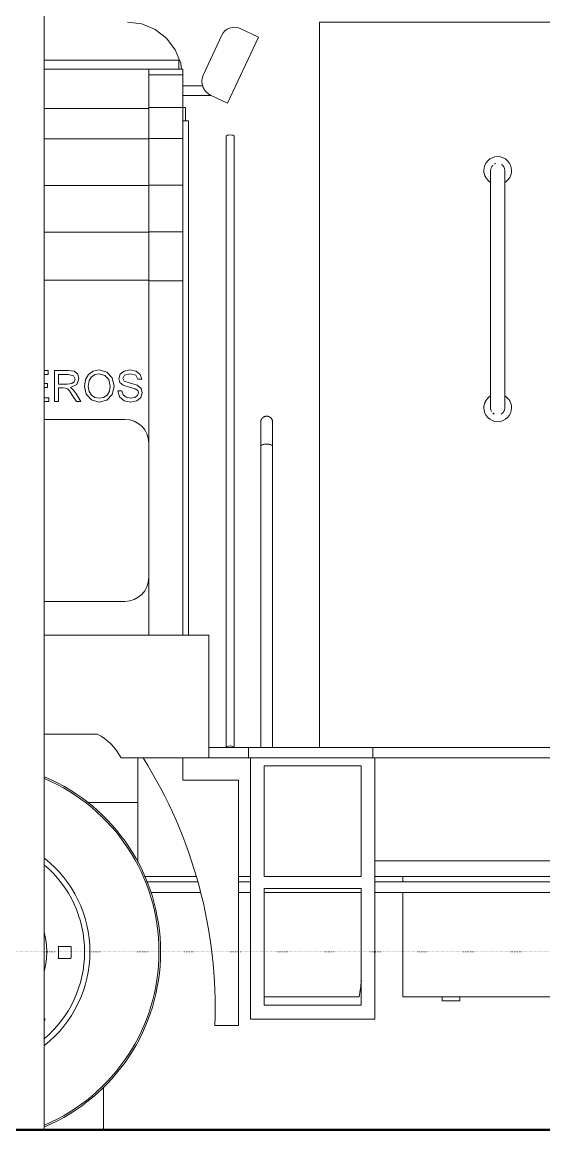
# Model space of a CAD drawing. Header units: millimetres. Extents: x -22696 to 333987, y -7117 to 2643871.
# Drawn here: x 142120 to 143440, y -450 to 2350 of the extents above; entities that cross this region are included whole.
import ezdxf

# ---------------------------------------------------------------- set-up
doc = ezdxf.new("R2010")
doc.units = ezdxf.units.MM
doc.linetypes.add('Dot 2mm', pattern=[2, 0, -2])
for name, color, linetype, lineweight in [('A_Col_Ele', 7, 'Continuous', 18), ('A_level', 7, 'Continuous', 9), ('A_LINE', 94, 'Continuous', 18), ('A_Mass', 7, 'Continuous', 9), ('A_Wall_Ele', 7, 'Continuous', 9)]:
    doc.layers.add(name, color=color, linetype=linetype, lineweight=lineweight)

# ---------------------------------------------------------------- blocks, each defined once
blk = doc.blocks.new('FIRE_TRUCK_-_medium_size_13644 - Camion Man-569922-East Elevation')
at = {"layer": 'A_Mass'}
for p, q in [((872.3, 1278.2), (872.3, 516.8)), ((872.3, 1276.9), (872.3, 516.8)), ((902.3, 516.8), (902.3, 1278.2)), ((902.3, 516.8), (902.3, 1276.9))]:
    blk.add_line(p, q, dxfattribs=at)
at = {"layer": 'A_Mass', "flags": 128}
for points in [[(873.7, 1345.2), (874, 1345.7), (874.3, 1346.3), (874.6, 1346.8), (874.9, 1347.3), (875.3, 1347.8), (875.6, 1348.2), (876, 1348.7), (876.4, 1349.1), (876.9, 1349.6), (877.3, 1350), (877.8, 1350.4), (878.2, 1350.7), (878.7, 1351.1), (879.2, 1351.4), (879.7, 1351.7), (880.2, 1352), (880.8, 1352.3), (881.3, 1352.6), (881.9, 1352.8), (882.4, 1353), (883, 1353.2), (883.6, 1353.3), (884.2, 1353.5), (884.8, 1353.6), (885.4, 1353.7), (885.9, 1353.7), (886.5, 1353.8)], [(887.9, 1353.8), (888.5, 1353.8), (889.1, 1353.7), (889.7, 1353.6), (890.3, 1353.5), (890.9, 1353.4), (891.5, 1353.2), (892, 1353.1), (892.6, 1352.9), (893.1, 1352.6), (893.7, 1352.4), (894.2, 1352.1), (894.8, 1351.8), (895.3, 1351.5), (895.8, 1351.2), (896.3, 1350.8), (896.7, 1350.5), (897.2, 1350.1), (897.6, 1349.7), (898.1, 1349.3), (898.5, 1348.8), (898.9, 1348.4), (899.2, 1347.9), (899.6, 1347.4), (899.9, 1346.9), (900.2, 1346.4), (900.5, 1345.9)], [(872.3, 1339.4), (872.4, 1340), (872.4, 1340.6), (872.5, 1341.2), (872.6, 1341.8), (872.7, 1342.4), (872.9, 1343)], [(872.3, 1335.5), (872.3, 1334.3), (872.3, 1332.9), (872.3, 1331.4), (872.3, 1329.6), (872.3, 1327.7)], [(872.3, 1327.6), (872.3, 1329.5), (872.3, 1331.2), (872.3, 1332.8), (872.3, 1334.2), (872.3, 1335.4)], [(901.5, 1343.7), (901.7, 1343.1), (901.8, 1342.5), (902, 1342), (902.1, 1341.4), (902.2, 1340.8), (902.2, 1340.2), (902.3, 1339.6), (902.3, 1339)], [(872.3, 1303.5), (872.3, 1300.1), (872.3, 1296.6), (872.3, 1292.9), (872.3, 1289.2), (872.3, 1285.3), (872.3, 1281.3), (872.3, 1278.2)], [(872.3, 1276.9), (872.3, 1281), (872.3, 1285), (872.3, 1288.9), (872.3, 1292.6), (872.3, 1296.3), (872.3, 1299.8), (872.3, 1303.2)], [(902.3, 1278.2), (902.3, 1282.2), (902.3, 1286.2), (902.3, 1290), (902.3, 1293.8), (902.3, 1297.4), (902.3, 1300.9), (902.3, 1304.2)], [(902.3, 1303.5), (902.3, 1300.1), (902.3, 1296.6), (902.3, 1292.9), (902.3, 1289.2), (902.3, 1285.3), (902.3, 1281.3), (902.3, 1277.3), (902.3, 1276.9)]]:
    blk.add_lwpolyline(points, dxfattribs=at)
at = {"layer": 'A_Mass'}
for points in [[(872.5, 1279), (872.2, 1278.5), (872.2, 1277.9), (872.5, 1277.4)], [(872.5, 1277.8), (872.2, 1277.2), (872.2, 1276.6), (872.5, 1276.1)], [(902.1, 1277.4), (902.4, 1277.9), (902.4, 1278.5), (902.1, 1279)], [(902.1, 1276.1), (902.4, 1276.6), (902.4, 1277.2), (902.1, 1277.8)]]:
    blk.add_open_spline(points, degree=3, dxfattribs=at)
blk.add_open_spline([(1126.1, -80.9), (1125.7, -84.4), (1124.6, -91.6), (1123.2, -101.1), (1121.7, -111), (1121.2, -114.2), (1121.2, -114.2)], degree=3, knots=[0.3979387, 0.3979387, 0.3979387, 0.3979387, 0.5, 0.625, 0.75, 1, 1, 1, 1], dxfattribs=at)
blk = doc.blocks.new('FIRE_TRUCK_-_medium_size_13644 - Camion Man-V24-East Elevation')
at = {"layer": 'A_Mass'}
for p, q in [((866.3, 2312.1), (820.1, 2333.6)), ((1021.1, 2349.5), (3525, 2349.5)), ((1021.1, 516.8), (1021.1, 2349.5)), ((773.6, 2316.7), (727.3, 2217.5)), ((788.3, 2144.9), (866.3, 2312.1)), ((325, 2253.7), (665, 2253.7)), ((665, 2253.7), (665, 2231.3)), ((665, 2231.3), (325, 2231.3)), ((589, 2216.8), (589, 2231.3)), ((589, 2231.3), (675, 2231.3)), ((589, 2134), (589, 2216.8)), ((589, 2216.8), (675, 2216.8)), ((675, 2231.3), (675, 2216.8)), ((675, 2216.8), (675, 2134)), ((725.3, 2188.9), (675, 2188.9)), ((675, 2164.3), (746.7, 2164.3)), ((746.7, 2164.3), (788.3, 2144.9)), ((325, 2131.2), (589, 2131.2)), ((589, 2056), (589, 2134)), ((589, 2134), (675, 2134)), ((675, 2134), (675, 2056)), ((682.1, 2133.9), (675, 2133.9)), ((682.1, 2133.9), (682.1, 2100.1)), ((675, 2100), (689.2, 2100)), ((689.2, 2100), (689.2, 800)), ((325, 2055.1), (589, 2055.1)), ((589, 2021.3), (589, 2056)), ((589, 2056), (675, 2056)), ((675, 2056), (675, 2021.3)), ((785, 2061.2), (785, 516.8)), ((805, 516.8), (805, 2061.2)), ((589, 1938.1), (589, 2021.3)), ((675, 2021.3), (675, 1938.1)), ((325, 1937), (589, 1937)), ((589, 1903.2), (589, 1938.1)), ((589, 1938.1), (675, 1938.1)), ((675, 1938.1), (675, 1903.2)), ((1453.6, 1934.9), (1453.6, 1414.9)), ((1489.6, 1414.9), (1489.6, 1934.9)), ((589, 1820), (589, 1903.2)), ((675, 1903.2), (675, 1820)), ((589, 1785.1), (589, 1820)), ((589, 1820), (675, 1820)), ((675, 1820), (675, 1785.1)), ((325, 1818.9), (589, 1818.9)), ((589, 1696.2), (589, 1785.1)), ((675, 1785.1), (675, 1696.2)), ((589, 1697.7), (325, 1697.7)), ((589, 800), (589, 1696.2)), ((589, 1696.2), (675, 1696.2)), ((675, 1696.2), (675, 800)), ((335.1, 1469.4), (325, 1469.4)), ((325, 1459.6), (335.1, 1459.6)), ((335.1, 1459.6), (335.1, 1469.4)), ((385, 1469.4), (351.1, 1469.4)), ((351.1, 1469.4), (351.1, 1390.7)), ((360.9, 1435), (360.9, 1459.6)), ((360.9, 1459.6), (385.4, 1459.6)), ((400.8, 1467.3), (385, 1469.4)), ((385.4, 1459.6), (398.6, 1456.2)), ((398.6, 1456.2), (402.8, 1447.5)), ((409.4, 1459.8), (400.8, 1467.3)), ((412.6, 1447.9), (409.4, 1459.8)), ((436.7, 1459.6), (428.8, 1446.4)), ((448.7, 1467.9), (436.7, 1459.6)), ((444.2, 1453.5), (453.2, 1459)), ((463.7, 1470.7), (448.7, 1467.9)), ((453.2, 1459), (463.8, 1460.8)), ((483.3, 1465.5), (463.7, 1470.7)), ((463.8, 1460.8), (478.3, 1457)), ((478.3, 1457), (488, 1446.2)), ((496.7, 1451), (483.3, 1465.5)), ((517, 1460.1), (513.5, 1449)), ((526.9, 1468), (517, 1460.1)), ((523.4, 1449.3), (527.8, 1457.4)), ((541.5, 1470.7), (526.9, 1468)), ((527.8, 1457.4), (541.9, 1460.8)), ((557.1, 1467.9), (541.5, 1470.7)), ((541.9, 1460.8), (556, 1457.4)), ((556, 1457.4), (561.5, 1447.3)), ((567.5, 1459.6), (557.1, 1467.9)), ((571.4, 1447.3), (567.5, 1459.6)), ((332.6, 1436.2), (325, 1436.2)), ((332.6, 1426.4), (332.6, 1436.2)), ((383, 1435), (360.9, 1435)), ((394.2, 1436.4), (383, 1435)), ((390.8, 1426.4), (407.3, 1433.7)), ((400.6, 1440.8), (394.2, 1436.4)), ((402.8, 1447.5), (400.6, 1440.8)), ((407.3, 1433.7), (412.6, 1447.9)), ((428.8, 1446.4), (426.2, 1429)), ((426.2, 1429), (430.7, 1409.4)), ((436, 1428.9), (438.1, 1443.6)), ((438, 1416.6), (436, 1428.9)), ((438.1, 1443.6), (444.2, 1453.5)), ((488, 1446.2), (491.4, 1430)), ((491.4, 1430), (489.4, 1417)), ((496.4, 1408.5), (501.2, 1429.9)), ((501.2, 1429.9), (496.7, 1451)), ((513.5, 1449), (516.3, 1439.2)), ((516.3, 1439.2), (524.7, 1431.9)), ((526.5, 1442.4), (523.4, 1449.3)), ((524.7, 1431.9), (540.1, 1427)), ((542.6, 1436.9), (526.5, 1442.4)), ((560, 1432), (542.6, 1436.9)), ((569.5, 1424), (560, 1432)), ((561.5, 1447.3), (571.4, 1447.3)), ((325, 1426.4), (332.6, 1426.4)), ((336.3, 1400.5), (325, 1400.5)), ((336.3, 1390.7), (336.3, 1400.5)), ((360.9, 1390.7), (360.9, 1425.1)), ((360.9, 1425.1), (372.8, 1425.1)), ((372.8, 1425.1), (378.5, 1424.8)), ((378.5, 1424.8), (383.2, 1422.9)), ((383.2, 1422.9), (388.4, 1417.8)), ((388.4, 1417.8), (395.8, 1407)), ((396.4, 1422.1), (390.8, 1426.4)), ((395.8, 1407), (406.1, 1390.7)), ((404.4, 1412), (396.4, 1422.1)), ((417.5, 1390.7), (404.4, 1412)), ((430.7, 1409.4), (443.9, 1394.8)), ((443.9, 1407.2), (438, 1416.6)), ((452.8, 1401.3), (443.9, 1407.2)), ((463.6, 1399.3), (452.8, 1401.3)), ((474.7, 1401.3), (463.6, 1399.3)), ((483.6, 1407.3), (474.7, 1401.3)), ((482.8, 1394.3), (496.4, 1408.5)), ((489.4, 1417), (483.6, 1407.3)), ((511.1, 1417.7), (515.3, 1402.7)), ((520.9, 1417.7), (511.1, 1417.7)), ((515.3, 1402.7), (526.5, 1392.7)), ((524.1, 1407.9), (520.9, 1417.7)), ((531.8, 1401.7), (524.1, 1407.9)), ((543.7, 1399.3), (531.8, 1401.7)), ((540.1, 1427), (554.4, 1423.2)), ((553.9, 1401.1), (543.7, 1399.3)), ((560.6, 1406), (553.9, 1401.1)), ((554.4, 1423.2), (561.1, 1418.8)), ((558.9, 1392.5), (569.1, 1401.1)), ((562.8, 1412.6), (560.6, 1406)), ((561.1, 1418.8), (562.8, 1412.6)), ((569.1, 1401.1), (572.6, 1412.9)), ((572.6, 1412.9), (569.5, 1424)), ((325, 1390.7), (336.3, 1390.7)), ((351.1, 1390.7), (360.9, 1390.7)), ((406.1, 1390.7), (417.5, 1390.7)), ((443.9, 1394.8), (463.7, 1389.4)), ((463.7, 1389.4), (482.8, 1394.3)), ((526.5, 1392.7), (544, 1389.4)), ((544, 1389.4), (558.9, 1392.5)), ((325, 1345.8), (529, 1345.8)), ((872.3, 1278.2), (872.3, 516.8)), ((872.3, 1276.9), (872.3, 516.8)), ((902.3, 516.8), (902.3, 1278.2)), ((902.3, 516.8), (902.3, 1276.9)), ((529, 885.8), (325, 885.8)), ((741.2, 800), (325, 800)), ((741.2, 800), (741.2, 720)), ((741.2, 720), (741.2, 490)), ((325, 550), (459, 550)), ((741.2, 516.8), (841.2, 516.8)), ((841.2, 516.8), (1156.2, 516.8)), ((841.2, 490), (841.2, 516.8)), ((1988, 516.8), (1156.2, 516.8)), ((1156.2, 490), (1156.2, 516.8)), ((741.2, 490), (519, 490)), ((561.5, 490), (561.5, 377.4)), ((675, 490), (575, 490)), ((675, 433.9), (675, 490)), ((841.2, 490), (741.2, 490)), ((1156.2, 490), (841.2, 490)), ((1126.2, 490), (846.2, 490)), ((846.2, 490), (846.2, -170)), ((1161.2, 490), (1126.2, 490)), ((1772.1, 490), (1161.2, 490)), ((1161.2, -170), (1161.2, 490)), ((881.2, 190), (881.2, 470)), ((881.2, 470), (1126.2, 470)), ((1126.2, 470), (1126.2, 190)), ((816.2, 433.9), (675, 433.9)), ((816.2, -186.1), (816.2, 433.9)), ((561.5, 377.4), (433.9, 377.4)), ((561.5, 377.4), (561.5, 226.3)), ((561.5, 377.4), (561.5, 226.3)), ((1161.2, 230), (1772.1, 230)), ((578.2, 190), (708.6, 190)), ((583.7, 176.8), (712.9, 176.8)), ((816.2, 190), (846.2, 190)), ((816.2, 176.8), (846.2, 176.8)), ((1126.2, 190), (881.2, 190)), ((1161.2, 190), (2088.9, 190)), ((1161.2, 176.8), (1862.3, 176.8)), ((1231.3, 176.8), (1231.3, 190)), ((719.8, 150), (594.7, 150)), ((846.2, 150), (816.2, 150)), ((881.2, 160), (1126.2, 160)), ((881.2, -135), (881.2, 160)), ((1126.2, 150), (881.2, 150)), ((1126.2, 160), (1126.2, -135)), ((1862.3, 150), (1161.2, 150)), ((1231.3, -114.2), (1231.3, 150)), ((881.2, -114.2), (1121.2, -114.2)), ((1126.2, -135), (881.2, -135)), ((1331.3, -114.2), (1231.3, -114.2)), ((1331.3, -124.2), (1331.3, -114.2)), ((1375.5, -114.2), (1331.3, -114.2)), ((1375.5, -124.2), (1331.3, -124.2)), ((1375.5, -114.2), (1375.5, -124.2)), ((2208, -114.2), (1375.5, -114.2)), ((325, -168.4), (327, -170.4)), ((756.2, -186.1), (816.2, -186.1)), ((846.2, -170), (881.2, -170)), ((881.2, -170), (1126.2, -170)), ((1126.2, -170), (1161.2, -170))]:
    blk.add_line(p, q, dxfattribs=at)
at = {"layer": 'A_Mass', "flags": 128}
for points in [[(672.2, 2231.3), (670.2, 2246.2), (656.2, 2280), (634, 2309), (605, 2331.2), (571.2, 2345.2), (535, 2350)], [(1453.6, 1974.9), (1453.6, 1974.9), (1453.6, 1974.8), (1453.6, 1974.6), (1453.6, 1974.4), (1453.6, 1974.1), (1453.6, 1973.8), (1453.6, 1973.4), (1453.6, 1972.9), (1453.6, 1972.4), (1453.6, 1971.8), (1453.6, 1971.1), (1453.6, 1970.4), (1453.6, 1969.6), (1453.6, 1968.8), (1453.6, 1967.9), (1453.6, 1967), (1453.6, 1966), (1453.6, 1965), (1453.6, 1963.9), (1453.6, 1962.8), (1453.6, 1961.6), (1453.6, 1960.4), (1453.6, 1959.2), (1453.6, 1957.9), (1453.6, 1956.5), (1453.6, 1955.2), (1453.6, 1953.8), (1453.6, 1952.4), (1453.6, 1950.9), (1453.6, 1949.4), (1453.6, 1947.9), (1453.6, 1946.4), (1453.6, 1944.9), (1453.6, 1943.3), (1453.6, 1941.7), (1453.6, 1940.1), (1453.6, 1938.6), (1453.6, 1937), (1453.6, 1935.4), (1453.6, 1934.9)], [(1489.6, 1934.9), (1489.6, 1936.5), (1489.6, 1938.1), (1489.6, 1939.7), (1489.6, 1941.3), (1489.6, 1942.9), (1489.6, 1944.4), (1489.6, 1946), (1489.6, 1947.5), (1489.6, 1949), (1489.6, 1950.5), (1489.6, 1952), (1489.6, 1953.4), (1489.6, 1954.8), (1489.6, 1956.2), (1489.6, 1957.5), (1489.6, 1958.8), (1489.6, 1960.1), (1489.6, 1961.3), (1489.6, 1962.5), (1489.6, 1963.6), (1489.6, 1964.7), (1489.6, 1965.8), (1489.6, 1966.7), (1489.6, 1967.7), (1489.6, 1968.6), (1489.6, 1969.4), (1489.6, 1970.2), (1489.6, 1970.9), (1489.6, 1971.6), (1489.6, 1972.2), (1489.6, 1972.8), (1489.6, 1973.2), (1489.6, 1973.7), (1489.6, 1974), (1489.6, 1974.3), (1489.6, 1974.6), (1489.6, 1974.8), (1489.6, 1974.9), (1489.6, 1974.9), (1489.6, 1974.9)], [(1453.6, 1414.9), (1453.6, 1413.3), (1453.6, 1411.7), (1453.6, 1410.1), (1453.6, 1408.6), (1453.6, 1407), (1453.6, 1405.4), (1453.6, 1403.9), (1453.6, 1402.3), (1453.6, 1400.8), (1453.6, 1399.3), (1453.6, 1397.9), (1453.6, 1396.5), (1453.6, 1395), (1453.6, 1393.7), (1453.6, 1392.3), (1453.6, 1391), (1453.6, 1389.8), (1453.6, 1388.5), (1453.6, 1387.4), (1453.6, 1386.2), (1453.6, 1385.1), (1453.6, 1384.1), (1453.6, 1383.1), (1453.6, 1382.2), (1453.6, 1381.3), (1453.6, 1380.4), (1453.6, 1379.6), (1453.6, 1378.9), (1453.6, 1378.3), (1453.6, 1377.6), (1453.6, 1377.1), (1453.6, 1376.6), (1453.6, 1376.2), (1453.6, 1375.8), (1453.6, 1375.5), (1453.6, 1375.3), (1453.6, 1375.1), (1453.6, 1375), (1453.6, 1374.9), (1453.6, 1374.9)], [(1489.6, 1374.9), (1489.6, 1375), (1489.6, 1375.1), (1489.6, 1375.2), (1489.6, 1375.4), (1489.6, 1375.7), (1489.6, 1376.1), (1489.6, 1376.5), (1489.6, 1377), (1489.6, 1377.5), (1489.6, 1378.1), (1489.6, 1378.7), (1489.6, 1379.4), (1489.6, 1380.2), (1489.6, 1381), (1489.6, 1381.9), (1489.6, 1382.8), (1489.6, 1383.8), (1489.6, 1384.9), (1489.6, 1385.9), (1489.6, 1387.1), (1489.6, 1388.2), (1489.6, 1389.4), (1489.6, 1390.7), (1489.6, 1392), (1489.6, 1393.3), (1489.6, 1394.7), (1489.6, 1396.1), (1489.6, 1397.5), (1489.6, 1399), (1489.6, 1400.4), (1489.6, 1401.9), (1489.6, 1403.5), (1489.6, 1405), (1489.6, 1406.6), (1489.6, 1408.1), (1489.6, 1409.7), (1489.6, 1411.3), (1489.6, 1412.9), (1489.6, 1414.5), (1489.6, 1414.9)], [(872.3, 1338.8), (872.3, 1339.4), (872.4, 1340), (872.4, 1340.6), (872.5, 1341.2), (872.6, 1341.8), (872.7, 1342.4), (872.9, 1343), (873.1, 1343.5), (873.3, 1344.1), (873.5, 1344.7), (873.7, 1345.2), (874, 1345.7), (874.3, 1346.3), (874.6, 1346.8), (874.9, 1347.3), (875.3, 1347.8), (875.6, 1348.2), (876, 1348.7), (876.4, 1349.1), (876.9, 1349.6), (877.3, 1350), (877.8, 1350.4), (878.2, 1350.7), (878.7, 1351.1), (879.2, 1351.4), (879.7, 1351.7), (880.2, 1352), (880.8, 1352.3), (881.3, 1352.6), (881.9, 1352.8), (882.4, 1353), (883, 1353.2), (883.6, 1353.3), (884.2, 1353.5), (884.8, 1353.6), (885.4, 1353.7), (885.9, 1353.7), (886.5, 1353.8), (887.1, 1353.8), (887.3, 1353.8)], [(887.3, 1353.8), (887.9, 1353.8), (888.5, 1353.8), (889.1, 1353.7), (889.7, 1353.6), (890.3, 1353.5), (890.9, 1353.4), (891.5, 1353.2), (892, 1353.1), (892.6, 1352.9), (893.1, 1352.6), (893.7, 1352.4), (894.2, 1352.1), (894.8, 1351.8), (895.3, 1351.5), (895.8, 1351.2), (896.3, 1350.8), (896.7, 1350.5), (897.2, 1350.1), (897.6, 1349.7), (898.1, 1349.3), (898.5, 1348.8), (898.9, 1348.4), (899.2, 1347.9), (899.6, 1347.4), (899.9, 1346.9), (900.2, 1346.4), (900.5, 1345.9), (900.8, 1345.3), (901.1, 1344.8), (901.3, 1344.2), (901.5, 1343.7), (901.7, 1343.1), (901.8, 1342.5), (902, 1342), (902.1, 1341.4), (902.2, 1340.8), (902.2, 1340.2), (902.3, 1339.6), (902.3, 1339), (902.3, 1338.8)], [(872.3, 1276.9), (872.3, 1281), (872.3, 1285), (872.3, 1288.9), (872.3, 1292.6), (872.3, 1296.3), (872.3, 1299.8), (872.3, 1303.2), (872.3, 1306.5), (872.3, 1309.7), (872.3, 1312.7), (872.3, 1315.5), (872.3, 1318.3), (872.3, 1320.8), (872.3, 1323.2), (872.3, 1325.5), (872.3, 1327.6), (872.3, 1329.5), (872.3, 1331.2), (872.3, 1332.8), (872.3, 1334.2), (872.3, 1335.4), (872.3, 1336.4), (872.3, 1337.3), (872.3, 1337.9), (872.3, 1338.4), (872.3, 1338.7), (872.3, 1338.8)], [(872.3, 1338.8), (872.3, 1338.7), (872.3, 1338.4), (872.3, 1338), (872.3, 1337.3), (872.3, 1336.5), (872.3, 1335.5), (872.3, 1334.3), (872.3, 1332.9), (872.3, 1331.4), (872.3, 1329.6), (872.3, 1327.7), (872.3, 1325.7), (872.3, 1323.4), (872.3, 1321), (872.3, 1318.5), (872.3, 1315.8), (872.3, 1312.9), (872.3, 1309.9), (872.3, 1306.8), (872.3, 1303.5), (872.3, 1300.1), (872.3, 1296.6), (872.3, 1292.9), (872.3, 1289.2), (872.3, 1285.3), (872.3, 1281.3), (872.3, 1278.2)], [(902.3, 1278.2), (902.3, 1282.2), (902.3, 1286.2), (902.3, 1290), (902.3, 1293.8), (902.3, 1297.4), (902.3, 1300.9), (902.3, 1304.3), (902.3, 1307.5), (902.3, 1310.6), (902.3, 1313.6), (902.3, 1316.4), (902.3, 1319.1), (902.3, 1321.6), (902.3, 1323.9), (902.3, 1326.1), (902.3, 1328.2), (902.3, 1330), (902.3, 1331.7), (902.3, 1333.2), (902.3, 1334.6), (902.3, 1335.7), (902.3, 1336.7), (902.3, 1337.5), (902.3, 1338.1), (902.3, 1338.5), (902.3, 1338.8), (902.3, 1338.8)], [(902.3, 1338.8), (902.3, 1338.7), (902.3, 1338.4), (902.3, 1338), (902.3, 1337.3), (902.3, 1336.5), (902.3, 1335.5), (902.3, 1334.3), (902.3, 1332.9), (902.3, 1331.4), (902.3, 1329.6), (902.3, 1327.7), (902.3, 1325.7), (902.3, 1323.4), (902.3, 1321), (902.3, 1318.5), (902.3, 1315.8), (902.3, 1312.9), (902.3, 1309.9), (902.3, 1306.8), (902.3, 1303.5), (902.3, 1300.1), (902.3, 1296.6), (902.3, 1292.9), (902.3, 1289.2), (902.3, 1285.3), (902.3, 1281.3), (902.3, 1277.3), (902.3, 1276.9)], [(360.4, 13.2), (376.4, 13.2), (392.4, 13.2)], [(392.2, -16.8), (376.2, -16.8), (360.1, -16.8)]]:
    blk.add_lwpolyline(points, dxfattribs=at)
at = {"layer": 'A_Mass'}
for centre, radius, start, end in [((805.3, 2301.9), 35, 65, 155), ((763.6, 2200.6), 40, 155, 245), ((763.6, 2200.6), 40, 202.9993, 212.5974), ((763.6, 2200.6), 40, 217.3837, 227.0004), ((763.6, 2200.6), 40, 232.9882, 245), ((1471.6, 1974.9), 35, 0, 180), ((1471.6, 1974.9), 18, 105, 120), ((1471.6, 1974.9), 18, 0, 58.3726), ((1471.6, 1974.9), 35, 180, 239.8098), ((1471.6, 1974.9), 18, 135, 180), ((1471.6, 1974.9), 18, 180, 184.7235), ((1471.6, 1974.9), 35, 300.2029, 360), ((1471.6, 1974.9), 18, 348.9235, 0), ((1471.6, 1374.9), 35, 120.1902, 180), ((1471.6, 1374.9), 35, 0, 59.8098), ((1471.6, 1374.9), 35, 180, 360), ((1471.6, 1374.9), 18, 170.2195, 180), ((1471.6, 1374.9), 18, 180, 210), ((1471.6, 1374.9), 18, 300, 0), ((1471.6, 1374.9), 18, 0, 8.4595), ((529, 1285.8), 60, 0, 90), ((1471.6, 1374.9), 18, 225, 240), ((529, 945.8), 60, 270, 360), ((399.9, 431), 132.9, 26.3785, 63.6215), ((-432.3, -142.2), 1189.3, 357.8843, 32.1157), ((139, 0), 480, 0, 67.1245), ((139, 0), 475.9, 0, 66.9171), ((139, 0), 301.2, 0, 51.6461), ((139, 0), 301.2, 0, 51.6461), ((139, 0), 287.8, 360, 49.6123), ((139, 0), 287.8, 360, 49.6123), ((139, 0), 192.1, 360, 14.2409), ((139, 0), 192.1, 345.7591, 360), ((139, 0), 287.8, 310.3877, 0), ((139, 0), 287.8, 310.3877, 0), ((139, 0), 480, 292.8755, 0), ((139, 0), 301.2, 308.3539, 0), ((139, 0), 301.2, 308.3539, 0), ((139, 0), 221.8, 355.6503, 360), ((139, 0), 221.8, 360, 3.4058), ((139, 0), 253.8, 356.1987, 360), ((139, 0), 253.8, 360, 2.9767), ((139, 0), 475.9, 293.0829, 360), ((-715.7, 177.9), 1859.9, 350.9642, 352.2667), ((139, 0), 253.8, 317.1629, 317.8013)]:
    blk.add_arc(centre, radius, start, end, dxfattribs=at)
for centre, start_param, end_param in [((795, 2061.2), 1.570796, 3.141593), ((795, 2061.2), 0, 1.570796), ((795, 516.8), 1.570796, 3.141593), ((795, 516.8), 0, 1.570796)]:
    blk.add_ellipse(centre, major_axis=(10, 0), ratio=0.358368, start_param=start_param, end_param=end_param, dxfattribs=at)
for points in [[(887.3, 1283), (885.5, 1283), (882, 1282.8), (877.4, 1282), (874, 1280.7), (872.2, 1279.1), (872.2, 1277.9), (872.5, 1277.4)], [(872.5, 1277.8), (872.2, 1277.2), (872.2, 1276.6), (872.5, 1276.1)], [(902.1, 1277.4), (902.4, 1277.9), (902.4, 1279.1), (900.6, 1280.7), (897.2, 1282), (892.6, 1282.8), (889.1, 1283), (887.3, 1283)], [(902.1, 1276.1), (902.4, 1276.6), (902.4, 1277.2), (902.1, 1277.8)]]:
    blk.add_open_spline(points, degree=3, dxfattribs=at)
blk.add_open_spline([(1126.1, -80.9), (1125.7, -84.4), (1124.6, -91.6), (1123.2, -101.1), (1121.7, -111), (1121.2, -114.2), (1121.2, -114.2)], degree=3, knots=[0.3979387, 0.3979387, 0.3979387, 0.3979387, 0.5, 0.625, 0.75, 1, 1, 1, 1], dxfattribs=at)

msp = doc.modelspace()

# ---------------------------------------------------------------- linework, layer by layer
at = {"layer": 'A_Col_Ele', "color": 7}
for p, q in [((142176.4, -450), (142176.4, 4000)), ((142326.4, -450), (142326.4, -342.3))]:
    msp.add_line(p, q, dxfattribs=at)
at = {"layer": 'A_level', "linetype": 'Dot 2mm'}
for p, q in [((140544.7, 0), (156341.5, 0)), ((140544.7, -450), (155071.5, -450))]:
    msp.add_line(p, q, dxfattribs=at)
at = {"layer": 'A_LINE', "color": 5, "lineweight": 50}
msp.add_line((154639.6, -450), (140101.4, -450), dxfattribs=at)
at = {"layer": 'A_Wall_Ele', "color": 7}
msp.add_line((142326.4, -342.3), (142326.4, -450), dxfattribs=at)

# ---------------------------------------------------------------- block references
at = {"layer": 'A_Mass'}
for name in ['FIRE_TRUCK_-_medium_size_13644 - Camion Man-569922-East Elevation', 'FIRE_TRUCK_-_medium_size_13644 - Camion Man-V24-East Elevation']:
    msp.add_blockref(name, (141851.4, 0), dxfattribs=at)

doc.saveas('drawing.dxf')
